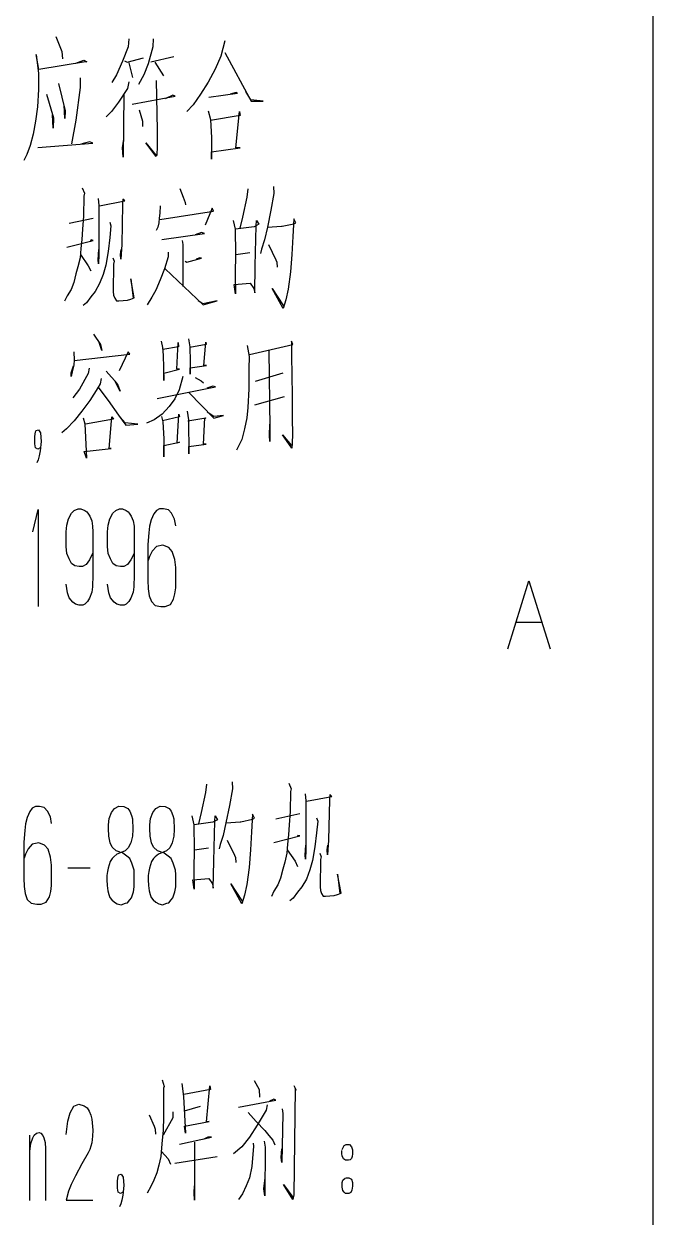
# Model space of a CAD drawing. Extents: x 0 to 8410, y 0 to 11890.
# Drawn here: x 8156.4 to 8410, y 10900.7 to 11381.7 of the extents above; entities that cross this region are included whole.
import ezdxf

# ---------------------------------------------------------------- set-up
doc = ezdxf.new("R2010")
doc.units = 0
doc.header["$MEASUREMENT"] = 0
doc.layers.add('6', color=7, linetype='Continuous')
doc.layers.add('8', color=7, linetype='Continuous')

# ---------------------------------------------------------------- blocks, each defined once
blk = doc.blocks.new('BLKENT714')
at = {"layer": '8', "color": 15, "linetype": 'Continuous'}
blk.add_line((8410, 0), (8410, 11890), dxfattribs=at)
at = {"layer": '8', "color": 2, "linetype": 'Continuous'}
for p, q in [((8351.44, 11129.8), (8359.95, 11157.2)), ((8359.95, 11157.2), (8368.56, 11129.8)), ((8364.99, 11140.4), (8354.65, 11140.4))]:
    blk.add_line(p, q, dxfattribs=at)
at = {"layer": '8', "color": 7, "linetype": 'Continuous', "const_width": 0.03}
blk.add_lwpolyline([(8310, 100), (8310, 11790)], dxfattribs=at)
blk = doc.blocks.new('BLKENT759')
at = {"layer": '8', "color": 2, "linetype": 'Continuous'}
for p, q in [((8169.37, 11376.6), (8171.72, 11370.5)), ((8198.52, 11372.5), (8196.17, 11366.6)), ((8198.78, 11375.6), (8198.52, 11372.5)), ((8208.46, 11372.5), (8206.5, 11365.6)), ((8208.59, 11375.6), (8208.46, 11372.5)), ((8237.35, 11374.8), (8235.78, 11368.7)), ((8162.44, 11363.3), (8161.4, 11369.3)), ((8161.4, 11369.3), (8162.31, 11361.7)), ((8181.27, 11366.4), (8162.44, 11363.3)), ((8171.72, 11370.5), (8171.99, 11367.6)), ((8177.35, 11365.8), (8180.61, 11367)), ((8180.61, 11367), (8181.79, 11366.4)), ((8181.79, 11366.4), (8181.27, 11366.4)), ((8196.17, 11366.6), (8193.82, 11361.1)), ((8196.95, 11366.8), (8198, 11366.2)), ((8198, 11366.2), (8204.67, 11368)), ((8207.54, 11366.4), (8216.82, 11368.5)), ((8209.24, 11366.2), (8212.64, 11360.7)), ((8235.78, 11368.7), (8233.55, 11363.4)), ((8237.35, 11370.1), (8248.06, 11350.5)), ((8162.31, 11361.7), (8162.31, 11355.2)), ((8198.78, 11366), (8200.22, 11360.1)), ((8206.5, 11365.6), (8204.8, 11361.1)), ((8233.55, 11363.4), (8230.68, 11358.2)), ((8170.42, 11357.6), (8173.03, 11346.6)), ((8179.05, 11359.9), (8179.18, 11356)), ((8193.82, 11361.1), (8191.86, 11358)), ((8198.78, 11358.4), (8198.13, 11355.6)), ((8204.8, 11361.1), (8202.57, 11357.2)), ((8209.76, 11358.9), (8210.16, 11338.9)), ((8230.68, 11358.2), (8227.67, 11353.4)), ((8162.31, 11355.2), (8161.92, 11348.2)), ((8165.58, 11353.3), (8168.33, 11343.8)), ((8179.18, 11356), (8177.35, 11342.9)), ((8198.13, 11355.6), (8194.6, 11350.1)), ((8196.69, 11353.1), (8196.43, 11328)), ((8200.09, 11349.3), (8217.35, 11352.5)), ((8216.43, 11352.9), (8213.42, 11351.5)), ((8217.35, 11352.5), (8216.43, 11352.9)), ((8227.67, 11353.4), (8224.67, 11349.1)), ((8230.94, 11352.1), (8242.57, 11353.8)), ((8241.92, 11354), (8239.57, 11353.4)), ((8242.57, 11353.8), (8241.92, 11354)), ((8247.93, 11351.1), (8245.84, 11354.4)), ((8161.92, 11348.2), (8161.14, 11342.5)), ((8172.9, 11343.6), (8172.64, 11349.1)), ((8194.6, 11350.1), (8191.72, 11346.4)), ((8202.84, 11347), (8204.27, 11342.5)), ((8224.67, 11349.1), (8222.05, 11346.4)), ((8252.9, 11350.5), (8247.93, 11351.1)), ((8248.06, 11350.5), (8252.9, 11350.5)), ((8161.14, 11342.5), (8160.22, 11337.2)), ((8168.2, 11339.7), (8167.93, 11345)), ((8168.33, 11343.8), (8168.2, 11339.7)), ((8173.03, 11346.6), (8172.9, 11343.6)), ((8177.35, 11342.9), (8175.65, 11333.3)), ((8191.72, 11346.4), (8189.63, 11344.2)), ((8204.27, 11342.5), (8204.27, 11340.3)), ((8230.68, 11346.6), (8231.59, 11343.1)), ((8243.62, 11344.8), (8231.59, 11342.7)), ((8231.59, 11343.1), (8231.99, 11335.8)), ((8241.79, 11331.7), (8243.36, 11346.4)), ((8243.36, 11346.4), (8243.62, 11344.8)), ((8160.22, 11337.2), (8158.91, 11332.7)), ((8210.16, 11338.9), (8210.16, 11332.1)), ((8158.91, 11332.7), (8157.61, 11329.1)), ((8162.05, 11331.9), (8184.27, 11333.6)), ((8182.97, 11334.2), (8179.83, 11333.3)), ((8184.27, 11333.6), (8182.97, 11334.2)), ((8196.17, 11331.7), (8196.69, 11335.2)), ((8209.76, 11328.2), (8205.58, 11333.8)), ((8205.58, 11333.8), (8209.76, 11328.7)), ((8231.99, 11335.8), (8231.99, 11327.2)), ((8157.61, 11329.1), (8156.43, 11326.6)), ((8196.43, 11328), (8196.17, 11331.7)), ((8210.03, 11328.9), (8209.76, 11328.2)), ((8210.16, 11332.1), (8210.03, 11328.9)), ((8231.99, 11330.1), (8243.62, 11331.7)), ((8231.99, 11327.2), (8231.99, 11330.1)), ((8243.62, 11331.7), (8241.79, 11331.7)), ((8179.9, 11315.6), (8180.81, 11313.4)), ((8180.81, 11313.4), (8180.55, 11312.3)), ((8219.24, 11315.4), (8220.68, 11311.9)), ((8246.69, 11315.2), (8246.3, 11311.9)), ((8257.15, 11313.3), (8255.98, 11306.6)), ((8257.02, 11316.2), (8257.15, 11313.3)), ((8180.55, 11312.3), (8180.42, 11304.2)), ((8186.43, 11311.3), (8186.69, 11308.5)), ((8186.69, 11308.5), (8186.69, 11288.9)), ((8186.96, 11308.4), (8197.15, 11310.3)), ((8196.24, 11308.9), (8195.85, 11292.7)), ((8196.37, 11311.1), (8196.24, 11308.9)), ((8197.15, 11310.3), (8196.37, 11311.1)), ((8211.4, 11308.4), (8211.27, 11305.4)), ((8220.68, 11311.9), (8221.47, 11309.7)), ((8221.47, 11309.7), (8221.6, 11308.7)), ((8246.3, 11311.9), (8244.47, 11303.8)), ((8180.42, 11304.2), (8180.03, 11298.9)), ((8211.27, 11305.4), (8211.01, 11303.4)), ((8211.27, 11302.9), (8232.84, 11306.2)), ((8232.32, 11307.4), (8229.44, 11300.5)), ((8232.84, 11306.2), (8232.32, 11307.4)), ((8244.47, 11303.8), (8243.43, 11299.3)), ((8255.98, 11306.6), (8254.54, 11299.7)), ((8174.67, 11301.3), (8184.34, 11303.4)), ((8180.03, 11298.9), (8179.77, 11294.8)), ((8191.01, 11301.7), (8191.53, 11300.3)), ((8191.53, 11300.3), (8191.01, 11295.6)), ((8210.36, 11299.7), (8209.7, 11298.4)), ((8210.75, 11301.5), (8210.36, 11299.7)), ((8211.01, 11303.4), (8210.75, 11301.5)), ((8240.81, 11302.5), (8241.6, 11298.9)), ((8241.6, 11298.9), (8241.73, 11288.9)), ((8249.18, 11299.9), (8241.73, 11298.9)), ((8251.14, 11300.9), (8249.18, 11299.9)), ((8249.7, 11284.2), (8250.09, 11300.3)), ((8250.09, 11300.3), (8250.22, 11302.5)), ((8250.22, 11302.5), (8251.14, 11300.9)), ((8254.54, 11299.7), (8253.36, 11294.6)), ((8254.67, 11299.7), (8260.29, 11300.1)), ((8260.29, 11300.1), (8260.55, 11300.1)), ((8260.55, 11300.1), (8265.26, 11301.1)), ((8265.26, 11303.1), (8264.86, 11296)), ((8266.04, 11301.5), (8265.26, 11303.1)), ((8265.26, 11301.1), (8266.04, 11301.5)), ((8173.75, 11291.7), (8184.34, 11294.4)), ((8179.77, 11294.8), (8179.38, 11291.1)), ((8183.56, 11294.6), (8183.17, 11294)), ((8184.34, 11294.4), (8183.56, 11294.6)), ((8191.01, 11295.6), (8190.36, 11289.9)), ((8212.05, 11294.8), (8229.18, 11297.2)), ((8220.16, 11294.4), (8220.55, 11292.7)), ((8228, 11297.6), (8225.39, 11296.6)), ((8229.18, 11297.2), (8228, 11297.6)), ((8253.36, 11294.6), (8252.19, 11290.9)), ((8264.86, 11296), (8264.47, 11288.7)), ((8179.38, 11291.1), (8179.11, 11287.4)), ((8186.43, 11286.6), (8186.69, 11290.7)), ((8190.36, 11289.9), (8189.44, 11284.4)), ((8195.32, 11288.7), (8195.58, 11290.7)), ((8195.85, 11292.7), (8195.45, 11286.8)), ((8214.54, 11289.7), (8214.54, 11287.8)), ((8220.55, 11292.7), (8220.55, 11275.8)), ((8241.86, 11288.7), (8247.48, 11289.5)), ((8252.19, 11290.9), (8251.79, 11289.1)), ((8255.06, 11292.7), (8257.94, 11286.6)), ((8179.11, 11287.4), (8178.2, 11283.8)), ((8179.24, 11288.7), (8182.38, 11284.2)), ((8186.56, 11285), (8186.43, 11286.6)), ((8186.69, 11288.9), (8186.56, 11285)), ((8189.44, 11284.4), (8188.39, 11280.7)), ((8192.32, 11287.4), (8192.84, 11286)), ((8192.58, 11284.8), (8192.45, 11273.8)), ((8192.84, 11286), (8192.58, 11284.8)), ((8195.45, 11286.8), (8195.32, 11288.7)), ((8214.54, 11287.8), (8213.1, 11282.9)), ((8221.47, 11286), (8222.12, 11285.6)), ((8222.12, 11285.6), (8228, 11287.2)), ((8227.35, 11287.4), (8225.91, 11286.8)), ((8228, 11287.2), (8227.35, 11287.4)), ((8241.73, 11288.9), (8241.6, 11280.9)), ((8257.94, 11286.6), (8258.33, 11285.6)), ((8258.33, 11285.6), (8258.46, 11283.6)), ((8264.47, 11288.7), (8263.82, 11281.7)), ((8177.41, 11280.9), (8176.5, 11277.4)), ((8178.2, 11283.8), (8177.41, 11280.9)), ((8182.38, 11284.2), (8183.43, 11282.1)), ((8188.39, 11280.7), (8186.96, 11277)), ((8213.1, 11282.9), (8211.4, 11278.5)), ((8213.36, 11282.9), (8228.66, 11268.4)), ((8241.6, 11280.9), (8241.73, 11272.9)), ((8249.44, 11273.3), (8249.7, 11284.2)), ((8263.82, 11281.7), (8262.9, 11274.8)), ((8176.5, 11277.4), (8175.45, 11274.6)), ((8186.96, 11277), (8185.13, 11273.8)), ((8200.94, 11271.3), (8199.51, 11278.9)), ((8199.51, 11278.9), (8200.42, 11271.1)), ((8211.4, 11278.5), (8209.57, 11274.4)), ((8241.2, 11276.6), (8247.61, 11277.2)), ((8241.73, 11272.9), (8241.2, 11276.6)), ((8247.61, 11277.2), (8249.05, 11275)), ((8249.05, 11275), (8249.44, 11273.3)), ((8260.94, 11267), (8256.5, 11275)), ((8256.5, 11275), (8261.07, 11268)), ((8262.9, 11274.8), (8261.99, 11270.5)), ((8173.88, 11272.1), (8172.84, 11269.9)), ((8175.45, 11274.6), (8173.88, 11272.1)), ((8183.43, 11271.7), (8181.6, 11269.3)), ((8185.13, 11273.8), (8183.43, 11271.7)), ((8192.45, 11273.8), (8192.58, 11272.3)), ((8192.58, 11272.3), (8193.1, 11271.1)), ((8193.1, 11271.1), (8193.75, 11270.1)), ((8193.75, 11270.1), (8194.67, 11270.1)), ((8194.67, 11270.1), (8198.2, 11270.3)), ((8198.2, 11270.3), (8199.51, 11270.7)), ((8199.51, 11270.7), (8200.94, 11271.3)), ((8208, 11271.5), (8206.17, 11268.4)), ((8209.57, 11274.4), (8208, 11271.5)), ((8228.52, 11268.9), (8226.69, 11270.1)), ((8234.28, 11270.1), (8228.52, 11268.9)), ((8228.66, 11268.4), (8234.28, 11270.1)), ((8261.99, 11270.5), (8260.94, 11267)), ((8181.6, 11269.3), (8180.29, 11268.2)), ((8184.47, 11256.6), (8187.35, 11252.5)), ((8187.87, 11250.1), (8186.69, 11253.6)), ((8187.35, 11252.5), (8187.87, 11250.1)), ((8211.79, 11253.8), (8212.32, 11251.3)), ((8212.32, 11251.3), (8212.58, 11248.2)), ((8218.72, 11251.5), (8212.45, 11250.5)), ((8218.07, 11242.5), (8218.59, 11253.3)), ((8218.59, 11253.3), (8218.72, 11251.5)), ((8222.77, 11254.8), (8223.3, 11251.5)), ((8229.83, 11252.5), (8223.3, 11251.3)), ((8223.3, 11251.5), (8223.43, 11245.6)), ((8228.92, 11244), (8229.7, 11253.4)), ((8229.7, 11253.4), (8229.83, 11252.5)), ((8246.43, 11252.1), (8247.22, 11247.6)), ((8247.35, 11248.4), (8264.86, 11252.5)), ((8264.86, 11252.5), (8264.21, 11253.8)), ((8264.21, 11253.8), (8264.34, 11248)), ((8176.5, 11249.5), (8176.63, 11246.2)), ((8176.63, 11246.2), (8176.5, 11244.2)), ((8176.63, 11246), (8199.11, 11248.5)), ((8198.46, 11249.5), (8194.8, 11241.9)), ((8199.11, 11248.5), (8198.46, 11249.5)), ((8212.58, 11248.2), (8212.84, 11238)), ((8247.22, 11247.6), (8247.09, 11242.7)), ((8255.19, 11249.9), (8255.58, 11218.7)), ((8264.34, 11248), (8264.6, 11231.9)), ((8175.45, 11241.1), (8176.37, 11243.8)), ((8175.84, 11241.5), (8175.45, 11239.5)), ((8175.45, 11239.5), (8175.45, 11241.1)), ((8176.5, 11244.2), (8175.84, 11241.5)), ((8182.77, 11242.9), (8182.38, 11240.7)), ((8189.57, 11241.7), (8194.01, 11236.8)), ((8212.84, 11240.9), (8219.11, 11242.5)), ((8219.11, 11242.5), (8218.07, 11242.5)), ((8223.43, 11245.6), (8223.43, 11240.5)), ((8223.43, 11243.1), (8230.09, 11244)), ((8223.43, 11240.5), (8223.43, 11243.1)), ((8230.09, 11244), (8228.92, 11244)), ((8247.09, 11242.7), (8247.09, 11234.6)), ((8182.38, 11240.7), (8178.85, 11234.4)), ((8187.22, 11236.6), (8186.17, 11235)), ((8187.61, 11238.7), (8187.22, 11236.6)), ((8195.19, 11233.6), (8193.1, 11237.8)), ((8194.01, 11236.8), (8195.19, 11233.6)), ((8212.84, 11238), (8212.84, 11240.9)), ((8220.42, 11239.5), (8218.98, 11234.2)), ((8225.52, 11239.1), (8227.87, 11237.8)), ((8227.87, 11237.8), (8228.79, 11237)), ((8260.81, 11240.9), (8249.7, 11237.6)), ((8178.85, 11234.4), (8176.11, 11230.9)), ((8186.17, 11235), (8183.03, 11229.9)), ((8186.3, 11235.4), (8190.35, 11229.9)), ((8210.09, 11230.7), (8233.62, 11235.4)), ((8218.98, 11234.2), (8217.28, 11230.5)), ((8222.9, 11233.1), (8232.97, 11222.7)), ((8232.58, 11235.6), (8230.22, 11234.8)), ((8233.62, 11235.4), (8232.58, 11235.6)), ((8247.09, 11234.6), (8246.69, 11227)), ((8249.44, 11228.2), (8261.47, 11231.5)), ((8264.6, 11231.9), (8264.6, 11223.4)), ((8183.03, 11229.9), (8179.77, 11225.6)), ((8190.35, 11229.9), (8194.54, 11224)), ((8214.93, 11227.4), (8212.18, 11224.4)), ((8217.28, 11230.5), (8214.93, 11227.4)), ((8246.69, 11227), (8246.3, 11222.9)), ((8179.77, 11225.6), (8176.76, 11221.7)), ((8180.29, 11222.9), (8180.94, 11220.5)), ((8192.58, 11222.3), (8181.2, 11220.3)), ((8190.75, 11210.5), (8191.92, 11223.3)), ((8191.92, 11223.3), (8192.58, 11222.3)), ((8194.54, 11224), (8197.54, 11219.9)), ((8197.28, 11220.9), (8195.19, 11223.1)), ((8208.92, 11222.1), (8205.91, 11220.7)), ((8212.18, 11224.4), (8208.92, 11222.1)), ((8211.92, 11223.4), (8212.45, 11221.3)), ((8219.11, 11223.3), (8212.32, 11221.7)), ((8218.2, 11212.7), (8218.85, 11224.4)), ((8218.85, 11224.4), (8219.11, 11223.3)), ((8222.25, 11225.6), (8222.77, 11222.1)), ((8229.7, 11222.7), (8222.51, 11221.5)), ((8222.77, 11222.1), (8222.9, 11208.4)), ((8228.79, 11212.3), (8229.31, 11222.9)), ((8229.31, 11222.9), (8229.7, 11222.7)), ((8232.97, 11223.4), (8230.35, 11225.2)), ((8232.97, 11222.7), (8236.89, 11223.8)), ((8236.89, 11223.8), (8232.97, 11223.4)), ((8246.3, 11222.9), (8245.39, 11218.4)), ((8264.6, 11223.4), (8264.6, 11222.5)), ((8264.6, 11222.5), (8264.73, 11216.4)), ((8160.81, 11215.4), (8161.14, 11217.2)), ((8161.14, 11217.2), (8161.4, 11217.8)), ((8161.4, 11217.8), (8162.32, 11218)), ((8162.32, 11218), (8163.1, 11216.8)), ((8173.62, 11218.5), (8171.66, 11216.8)), ((8176.76, 11221.7), (8173.62, 11218.5)), ((8180.94, 11220.5), (8181.47, 11209.5)), ((8202.38, 11220.3), (8197.28, 11220.9)), ((8197.54, 11219.9), (8202.38, 11220.3)), ((8212.45, 11221.3), (8212.84, 11214.4)), ((8245.39, 11218.4), (8244.21, 11214.2)), ((8255.45, 11215.8), (8255.58, 11220.3)), ((8255.58, 11218.7), (8255.58, 11213.3)), ((8160.81, 11212.4), (8160.81, 11215.4)), ((8161.14, 11210.8), (8160.81, 11212.4)), ((8163.36, 11213.4), (8163.03, 11209.6)), ((8163.1, 11216.8), (8163.36, 11213.4)), ((8212.84, 11214.4), (8212.84, 11213.4)), ((8212.84, 11213.4), (8212.84, 11207.2)), ((8212.84, 11211.7), (8219.11, 11213.1)), ((8219.11, 11213.1), (8218.2, 11212.7)), ((8222.9, 11211.3), (8229.83, 11212.3)), ((8229.83, 11212.3), (8228.79, 11212.3)), ((8244.21, 11214.2), (8243.03, 11211.7)), ((8255.58, 11213.3), (8255.45, 11215.8)), ((8264.47, 11210.7), (8260.68, 11216)), ((8260.68, 11216), (8264.34, 11211.7)), ((8264.6, 11212.5), (8264.47, 11210.7)), ((8264.73, 11216.4), (8264.6, 11212.5)), ((8162.05, 11210.2), (8161.14, 11210.8)), ((8163.03, 11210.8), (8162.05, 11210.2)), ((8162.64, 11207.6), (8162.18, 11206)), ((8163.03, 11209.6), (8162.64, 11207.6)), ((8180.68, 11209.3), (8191.66, 11210.5)), ((8181.6, 11206.6), (8180.68, 11209.3)), ((8181.47, 11209.5), (8181.6, 11206.6)), ((8191.66, 11210.5), (8190.75, 11210.5)), ((8212.84, 11207.2), (8212.84, 11211.7)), ((8222.9, 11208.4), (8222.9, 11211.3)), ((8243.03, 11211.7), (8242.12, 11209.9)), ((8162.18, 11206), (8161.6, 11204.8)), ((8160.03, 11177), (8162.25, 11186)), ((8162.25, 11186), (8162.25, 11146.8)), ((8174.41, 11182.2), (8175.65, 11184.4)), ((8175.65, 11184.4), (8176.76, 11185.6)), ((8176.76, 11185.6), (8178.27, 11186.2)), ((8178.27, 11186.2), (8179.44, 11186.2)), ((8179.44, 11186.2), (8180.95, 11185.6)), ((8180.95, 11185.6), (8181.8, 11185)), ((8181.8, 11185), (8182.25, 11184.4)), ((8182.25, 11184.4), (8183.04, 11183.2)), ((8191.08, 11182.2), (8192.32, 11184.4)), ((8192.32, 11184.4), (8193.43, 11185.6)), ((8193.43, 11185.6), (8194.93, 11186.2)), ((8194.93, 11186.2), (8196.11, 11186.2)), ((8196.11, 11186.2), (8197.61, 11185.6)), ((8197.61, 11185.6), (8198.46, 11185)), ((8198.46, 11185), (8198.92, 11184.4)), ((8198.92, 11184.4), (8199.7, 11183.2)), ((8208.79, 11184.2), (8207.74, 11181.8)), ((8209.84, 11185.6), (8208.79, 11184.2)), ((8211.08, 11186.2), (8209.84, 11185.6)), ((8212.71, 11186.2), (8211.08, 11186.2)), ((8214.67, 11185.8), (8212.71, 11186.2)), ((8215.98, 11184.4), (8214.67, 11185.8)), ((8217.16, 11182), (8215.98, 11184.4)), ((8173.5, 11177), (8173.69, 11179.6)), ((8173.69, 11179.6), (8174.41, 11182.2)), ((8183.04, 11183.2), (8183.76, 11181.4)), ((8183.76, 11181.4), (8184.15, 11179.2)), ((8184.15, 11179.2), (8184.21, 11177)), ((8190.16, 11177), (8190.36, 11179.6)), ((8190.36, 11179.6), (8191.08, 11182.2)), ((8199.7, 11183.2), (8200.42, 11181.4)), ((8200.42, 11181.4), (8200.82, 11179.2)), ((8200.82, 11179.2), (8200.88, 11177)), ((8207.03, 11179.2), (8206.83, 11176.6)), ((8207.74, 11181.8), (8207.03, 11179.2)), ((8217.61, 11179.4), (8217.16, 11182)), ((8173.5, 11174.2), (8173.5, 11177)), ((8173.5, 11171), (8173.5, 11174.2)), ((8184.21, 11177), (8184.21, 11167.8)), ((8190.16, 11174.2), (8190.16, 11177)), ((8190.16, 11171), (8190.16, 11174.2)), ((8200.88, 11177), (8200.88, 11167.8)), ((8206.83, 11176.6), (8206.44, 11171.8)), ((8173.76, 11168.2), (8173.5, 11171)), ((8190.42, 11168.2), (8190.16, 11171)), ((8206.44, 11171.8), (8206.44, 11157.4)), ((8208.14, 11169.2), (8207.03, 11167)), ((8209.84, 11171), (8208.14, 11169.2)), ((8212.45, 11171.6), (8209.84, 11171)), ((8214.8, 11170.6), (8212.45, 11171.6)), ((8216.24, 11169), (8214.8, 11170.6)), ((8217.22, 11165.8), (8216.24, 11169)), ((8174.67, 11166), (8173.76, 11168.2)), ((8175.65, 11164.2), (8174.67, 11166)), ((8176.96, 11163.2), (8175.65, 11164.2)), ((8182.91, 11165.6), (8181.54, 11163.8)), ((8184.15, 11168.2), (8182.91, 11165.6)), ((8184.21, 11167.8), (8184.21, 11159.6)), ((8191.34, 11166), (8190.42, 11168.2)), ((8192.32, 11164.2), (8191.34, 11166)), ((8193.63, 11163.2), (8192.32, 11164.2)), ((8199.57, 11165.6), (8198.2, 11163.8)), ((8200.82, 11168.2), (8199.57, 11165.6)), ((8200.88, 11167.8), (8200.88, 11159.6)), ((8207.03, 11167), (8206.57, 11165.4)), ((8217.61, 11162.6), (8217.22, 11165.8)), ((8178.66, 11163), (8176.96, 11163.2)), ((8180.1, 11163), (8178.66, 11163)), ((8181.54, 11163.8), (8180.1, 11163)), ((8184.21, 11159.6), (8184.02, 11154.8)), ((8195.33, 11163), (8193.63, 11163.2)), ((8196.76, 11163), (8195.33, 11163)), ((8198.2, 11163.8), (8196.76, 11163)), ((8200.88, 11159.6), (8200.69, 11154.8)), ((8217.61, 11157.2), (8217.61, 11162.6)), ((8174.02, 11152.4), (8173.5, 11155.8)), ((8184.02, 11154.8), (8183.76, 11152.6)), ((8190.69, 11152.4), (8190.16, 11155.8)), ((8200.69, 11154.8), (8200.42, 11152.6)), ((8206.44, 11157.4), (8206.57, 11154)), ((8217.29, 11152), (8217.61, 11154.4)), ((8217.61, 11154.4), (8217.61, 11157.2)), ((8174.74, 11150.4), (8174.02, 11152.4)), ((8176.11, 11148.6), (8174.74, 11150.4)), ((8182.91, 11150.2), (8182.12, 11148.8)), ((8183.76, 11152.6), (8182.91, 11150.2)), ((8191.4, 11150.4), (8190.69, 11152.4)), ((8192.78, 11148.6), (8191.4, 11150.4)), ((8199.57, 11150.2), (8198.79, 11148.8)), ((8200.42, 11152.6), (8199.57, 11150.2)), ((8206.57, 11154), (8206.96, 11151.2)), ((8206.96, 11151.2), (8207.81, 11148.8)), ((8215.46, 11147.6), (8216.7, 11149.8)), ((8216.7, 11149.8), (8217.29, 11152)), ((8177.22, 11147.8), (8176.11, 11148.6)), ((8178.66, 11147.4), (8177.22, 11147.8)), ((8180.23, 11147.4), (8178.66, 11147.4)), ((8181.01, 11147.8), (8180.23, 11147.4)), ((8182.12, 11148.8), (8181.01, 11147.8)), ((8193.89, 11147.8), (8192.78, 11148.6)), ((8195.33, 11147.4), (8193.89, 11147.8)), ((8196.89, 11147.4), (8195.33, 11147.4)), ((8197.68, 11147.8), (8196.89, 11147.4)), ((8198.79, 11148.8), (8197.68, 11147.8)), ((8207.81, 11148.8), (8209.38, 11147.2)), ((8209.38, 11147.2), (8211.6, 11146.8)), ((8211.6, 11146.8), (8213.37, 11146.8)), ((8213.37, 11146.8), (8215.46, 11147.6)), ((8230.03, 11075.2), (8229.64, 11071.9)), ((8240.48, 11073.3), (8239.31, 11066.6)), ((8240.35, 11076.2), (8240.48, 11073.3)), ((8263.23, 11075.6), (8264.14, 11073.4)), ((8264.14, 11073.4), (8263.88, 11072.3)), ((8229.64, 11071.9), (8227.81, 11063.8)), ((8263.88, 11072.3), (8263.75, 11064.2)), ((8269.77, 11071.3), (8270.03, 11068.5)), ((8270.03, 11068.5), (8270.03, 11048.9)), ((8270.29, 11068.4), (8280.48, 11070.3)), ((8279.57, 11068.9), (8279.18, 11052.7)), ((8279.7, 11071.1), (8279.57, 11068.9)), ((8280.48, 11070.3), (8279.7, 11071.1)), ((8158.78, 11064.2), (8157.74, 11061.8)), ((8159.83, 11065.6), (8158.78, 11064.2)), ((8161.07, 11066.2), (8159.83, 11065.6)), ((8162.71, 11066.2), (8161.07, 11066.2)), ((8164.67, 11065.8), (8162.71, 11066.2)), ((8165.97, 11064.4), (8164.67, 11065.8)), ((8167.15, 11062), (8165.97, 11064.4)), ((8190.81, 11061.4), (8191.73, 11063.8)), ((8191.73, 11063.8), (8192.9, 11065.4)), ((8192.9, 11065.4), (8194.73, 11066.4)), ((8194.73, 11066.4), (8196.69, 11066.2)), ((8196.69, 11066.2), (8198.33, 11065.4)), ((8198.33, 11065.4), (8199.11, 11064.4)), ((8199.11, 11064.4), (8199.83, 11062.6)), ((8207.48, 11061.4), (8208.39, 11063.8)), ((8208.39, 11063.8), (8209.57, 11065.4)), ((8209.57, 11065.4), (8211.4, 11066.4)), ((8211.4, 11066.4), (8213.36, 11066.2)), ((8213.36, 11066.2), (8214.99, 11065.4)), ((8214.99, 11065.4), (8215.78, 11064.4)), ((8215.78, 11064.4), (8216.5, 11062.6)), ((8227.81, 11063.8), (8226.76, 11059.3)), ((8239.31, 11066.6), (8237.87, 11059.7)), ((8248.59, 11063.1), (8248.2, 11056)), ((8249.37, 11061.5), (8248.59, 11063.1)), ((8258, 11061.3), (8267.67, 11063.4)), ((8263.75, 11064.2), (8263.36, 11058.9)), ((8157.02, 11059.2), (8156.82, 11056.6)), ((8157.74, 11061.8), (8157.02, 11059.2)), ((8167.61, 11059.4), (8167.15, 11062)), ((8190.48, 11058.8), (8190.81, 11061.4)), ((8190.48, 11057.4), (8190.48, 11058.8)), ((8199.83, 11062.6), (8200.16, 11061.2)), ((8200.16, 11061.2), (8200.35, 11057)), ((8207.15, 11058.8), (8207.48, 11061.4)), ((8207.15, 11057.4), (8207.15, 11058.8)), ((8216.5, 11062.6), (8216.82, 11061.2)), ((8216.82, 11061.2), (8217.02, 11057)), ((8224.14, 11062.5), (8224.93, 11058.9)), ((8224.93, 11058.9), (8225.06, 11048.9)), ((8232.51, 11059.9), (8225.06, 11058.9)), ((8234.47, 11060.9), (8232.51, 11059.9)), ((8233.03, 11044.2), (8233.43, 11060.3)), ((8233.43, 11060.3), (8233.56, 11062.5)), ((8233.56, 11062.5), (8234.47, 11060.9)), ((8237.87, 11059.7), (8236.69, 11054.6)), ((8238, 11059.7), (8243.62, 11060.1)), ((8243.62, 11060.1), (8243.88, 11060.1)), ((8243.88, 11060.1), (8248.59, 11061.1)), ((8248.59, 11061.1), (8249.37, 11061.5)), ((8263.36, 11058.9), (8263.1, 11054.8)), ((8274.34, 11061.7), (8274.86, 11060.3)), ((8274.86, 11060.3), (8274.34, 11055.6)), ((8156.82, 11056.6), (8156.43, 11051.8)), ((8190.62, 11054.2), (8190.48, 11057.4)), ((8191.14, 11051.6), (8190.62, 11054.2)), ((8200.16, 11054.2), (8199.57, 11051.6)), ((8200.35, 11057), (8200.16, 11054.2)), ((8207.28, 11054.2), (8207.15, 11057.4)), ((8207.8, 11051.6), (8207.28, 11054.2)), ((8216.82, 11054.2), (8216.24, 11051.6)), ((8217.02, 11057), (8216.82, 11054.2)), ((8236.69, 11054.6), (8235.52, 11050.9)), ((8248.2, 11056), (8247.81, 11048.7)), ((8257.09, 11051.7), (8267.67, 11054.4)), ((8263.1, 11054.8), (8262.71, 11051.1)), ((8266.89, 11054.6), (8266.5, 11054)), ((8267.67, 11054.4), (8266.89, 11054.6)), ((8274.34, 11055.6), (8273.69, 11049.9)), ((8156.43, 11051.8), (8156.43, 11037.4)), ((8158.13, 11049.2), (8157.02, 11047)), ((8159.83, 11051), (8158.13, 11049.2)), ((8162.44, 11051.6), (8159.83, 11051)), ((8164.8, 11050.6), (8162.44, 11051.6)), ((8166.24, 11049), (8164.8, 11050.6)), ((8167.22, 11045.8), (8166.24, 11049)), ((8192.05, 11049.8), (8191.14, 11051.6)), ((8193.56, 11048.4), (8192.05, 11049.8)), ((8198.52, 11049.6), (8197.28, 11048.4)), ((8199.57, 11051.6), (8198.52, 11049.6)), ((8208.72, 11049.8), (8207.8, 11051.6)), ((8210.22, 11048.4), (8208.72, 11049.8)), ((8215.19, 11049.6), (8213.95, 11048.4)), ((8216.24, 11051.6), (8215.19, 11049.6)), ((8225.06, 11048.9), (8224.93, 11040.9)), ((8225.19, 11048.7), (8230.81, 11049.5)), ((8235.52, 11050.9), (8235.13, 11049.1)), ((8238.39, 11052.7), (8241.27, 11046.6)), ((8247.81, 11048.7), (8247.15, 11041.7)), ((8262.71, 11051.1), (8262.45, 11047.4)), ((8262.58, 11048.7), (8265.71, 11044.2)), ((8269.77, 11046.6), (8270.03, 11050.7)), ((8270.03, 11048.9), (8269.9, 11045)), ((8273.69, 11049.9), (8272.77, 11044.4)), ((8278.65, 11048.7), (8278.92, 11050.7)), ((8278.79, 11046.8), (8278.65, 11048.7)), ((8279.18, 11052.7), (8278.79, 11046.8)), ((8157.02, 11047), (8156.56, 11045.4)), ((8167.61, 11042.6), (8167.22, 11045.8)), ((8191.14, 11044), (8190.42, 11041.4)), ((8192.05, 11045.2), (8191.14, 11044)), ((8192.71, 11046), (8192.05, 11045.2)), ((8193.95, 11047), (8192.71, 11046)), ((8195.26, 11047.8), (8193.56, 11048.4)), ((8196.37, 11048), (8193.95, 11047)), ((8197.94, 11046.2), (8195.71, 11047.8)), ((8197.28, 11048.4), (8196.37, 11048)), ((8199.11, 11045.2), (8197.94, 11046.2)), ((8199.9, 11043.4), (8199.11, 11045.2)), ((8207.8, 11044), (8207.09, 11041.4)), ((8208.72, 11045.2), (8207.8, 11044)), ((8209.37, 11046), (8208.72, 11045.2)), ((8210.62, 11047), (8209.37, 11046)), ((8211.92, 11047.8), (8210.22, 11048.4)), ((8213.03, 11048), (8210.62, 11047)), ((8214.6, 11046.2), (8212.38, 11047.8)), ((8213.95, 11048.4), (8213.03, 11048)), ((8215.78, 11045.2), (8214.6, 11046.2)), ((8216.56, 11043.4), (8215.78, 11045.2)), ((8232.77, 11033.3), (8233.03, 11044.2)), ((8241.27, 11046.6), (8241.66, 11045.6)), ((8241.66, 11045.6), (8241.79, 11043.6)), ((8261.53, 11043.8), (8260.75, 11040.9)), ((8262.45, 11047.4), (8261.53, 11043.8)), ((8265.71, 11044.2), (8266.76, 11042.1)), ((8269.9, 11045), (8269.77, 11046.6)), ((8272.77, 11044.4), (8271.73, 11040.7)), ((8275.65, 11047.4), (8276.17, 11046)), ((8275.91, 11044.8), (8275.78, 11033.8)), ((8276.17, 11046), (8275.91, 11044.8)), ((8167.61, 11037.2), (8167.61, 11042.6)), ((8183.16, 11041.4), (8174.08, 11041.4)), ((8190.09, 11040), (8189.9, 11038.4)), ((8190.42, 11041.4), (8190.09, 11040)), ((8200.81, 11040.6), (8199.9, 11043.4)), ((8200.94, 11038.8), (8200.81, 11040.6)), ((8206.76, 11040), (8206.56, 11038.4)), ((8207.09, 11041.4), (8206.76, 11040)), ((8217.48, 11040.6), (8216.56, 11043.4)), ((8217.61, 11038.8), (8217.48, 11040.6)), ((8224.93, 11040.9), (8225.06, 11032.9)), ((8247.15, 11041.7), (8246.24, 11034.8)), ((8260.75, 11040.9), (8259.83, 11037.4)), ((8271.73, 11040.7), (8270.29, 11037)), ((8156.43, 11037.4), (8156.56, 11034)), ((8167.28, 11032), (8167.61, 11034.4)), ((8167.61, 11034.4), (8167.61, 11037.2)), ((8189.9, 11038.4), (8189.9, 11036.6)), ((8189.9, 11036.6), (8189.96, 11034.4)), ((8189.96, 11034.4), (8190.22, 11032.2)), ((8200.94, 11036.2), (8200.94, 11038.8)), ((8200.94, 11033.8), (8200.94, 11036.2)), ((8206.56, 11038.4), (8206.56, 11036.6)), ((8206.56, 11036.6), (8206.63, 11034.4)), ((8206.63, 11034.4), (8206.89, 11032.2)), ((8217.61, 11036.2), (8217.61, 11038.8)), ((8217.61, 11033.8), (8217.61, 11036.2)), ((8224.54, 11036.6), (8230.94, 11037.2)), ((8225.06, 11032.9), (8224.54, 11036.6)), ((8230.94, 11037.2), (8232.38, 11035)), ((8232.38, 11035), (8232.77, 11033.3)), ((8244.28, 11027), (8239.83, 11035)), ((8239.83, 11035), (8244.41, 11028)), ((8246.24, 11034.8), (8245.32, 11030.5)), ((8258.79, 11034.6), (8257.22, 11032.1)), ((8259.83, 11037.4), (8258.79, 11034.6)), ((8270.29, 11037), (8268.46, 11033.8)), ((8284.28, 11031.3), (8282.84, 11038.9)), ((8282.84, 11038.9), (8283.75, 11031.1)), ((8156.56, 11034), (8156.95, 11031.2)), ((8156.95, 11031.2), (8157.8, 11028.8)), ((8165.45, 11027.6), (8166.69, 11029.8)), ((8166.69, 11029.8), (8167.28, 11032)), ((8190.22, 11032.2), (8190.62, 11030.8)), ((8190.62, 11030.8), (8191.07, 11029.6)), ((8191.07, 11029.6), (8191.86, 11028.6)), ((8199.11, 11028.6), (8199.77, 11029.4)), ((8199.77, 11029.4), (8200.09, 11030.2)), ((8200.09, 11030.2), (8200.55, 11031.8)), ((8200.55, 11031.8), (8200.94, 11033.8)), ((8206.89, 11032.2), (8207.28, 11030.8)), ((8207.28, 11030.8), (8207.74, 11029.6)), ((8207.74, 11029.6), (8208.52, 11028.6)), ((8215.78, 11028.6), (8216.43, 11029.4)), ((8216.43, 11029.4), (8216.76, 11030.2)), ((8216.76, 11030.2), (8217.22, 11031.8)), ((8217.22, 11031.8), (8217.61, 11033.8)), ((8245.32, 11030.5), (8244.28, 11027)), ((8257.22, 11032.1), (8256.17, 11029.9)), ((8266.76, 11031.7), (8264.93, 11029.3)), ((8268.46, 11033.8), (8266.76, 11031.7)), ((8275.78, 11033.8), (8275.91, 11032.3)), ((8275.91, 11032.3), (8276.43, 11031.1)), ((8276.43, 11031.1), (8277.09, 11030.1)), ((8277.09, 11030.1), (8278, 11030.1)), ((8278, 11030.1), (8281.53, 11030.3)), ((8281.53, 11030.3), (8282.84, 11030.7)), ((8282.84, 11030.7), (8284.28, 11031.3)), ((8157.8, 11028.8), (8159.37, 11027.2)), ((8159.37, 11027.2), (8161.59, 11026.8)), ((8161.59, 11026.8), (8163.36, 11026.8)), ((8163.36, 11026.8), (8165.45, 11027.6)), ((8191.86, 11028.6), (8192.97, 11027.6)), ((8192.97, 11027.6), (8194.08, 11027)), ((8194.08, 11027), (8195.58, 11026.6)), ((8195.58, 11026.6), (8197.41, 11027.2)), ((8197.41, 11027.2), (8198.13, 11027.4)), ((8198.13, 11027.4), (8199.11, 11028.6)), ((8208.52, 11028.6), (8209.64, 11027.6)), ((8209.64, 11027.6), (8210.75, 11027)), ((8210.75, 11027), (8212.25, 11026.6)), ((8212.25, 11026.6), (8214.08, 11027.2)), ((8214.08, 11027.2), (8214.8, 11027.4)), ((8214.8, 11027.4), (8215.78, 11028.6)), ((8264.93, 11029.3), (8263.62, 11028.2)), ((8212.18, 10956), (8212.96, 10953.4)), ((8212.96, 10953.4), (8212.7, 10952.7)), ((8212.7, 10952.7), (8212.7, 10941.1)), ((8220.15, 10954.6), (8220.81, 10949.3)), ((8230.09, 10939.1), (8231.4, 10953.6)), ((8231.4, 10953.6), (8231.66, 10952.1)), ((8249.17, 10955.8), (8251.27, 10952.1)), ((8265.25, 10953.8), (8266.17, 10951.9)), ((8265.77, 10952.5), (8265.25, 10909.7)), ((8266.17, 10951.9), (8265.77, 10952.5)), ((8220.81, 10949.3), (8221.59, 10934.6)), ((8231.66, 10952.1), (8220.94, 10950.1)), ((8242.9, 10945), (8257.93, 10947.8)), ((8251.27, 10952.1), (8251.4, 10949.1)), ((8257.15, 10948.2), (8255.45, 10947.4)), ((8257.93, 10947.8), (8257.15, 10948.2)), ((8174.08, 10939.4), (8175.12, 10942.8)), ((8175.12, 10942.8), (8176.62, 10945.4)), ((8176.62, 10945.4), (8178.52, 10946.2)), ((8178.52, 10946.2), (8180.74, 10945.6)), ((8180.74, 10945.6), (8181.92, 10944.8)), ((8181.92, 10944.8), (8182.77, 10943.4)), ((8182.77, 10943.4), (8183.36, 10941.8)), ((8216.49, 10943.1), (8216.49, 10940.7)), ((8221.2, 10943.6), (8227.6, 10945.4)), ((8246.82, 10942.9), (8250.09, 10939.3)), ((8254.01, 10943.8), (8250.48, 10937.8)), ((8254.53, 10946), (8254.01, 10943.8)), ((8260.55, 10944.4), (8260.81, 10942.5)), ((8173.42, 10934), (8174.08, 10939.4)), ((8183.36, 10941.8), (8183.75, 10940.2)), ((8183.75, 10940.2), (8184.21, 10935.8)), ((8206.95, 10941.9), (8208.91, 10937.4)), ((8212.7, 10941.1), (8212.57, 10935.6)), ((8216.49, 10940.7), (8212.57, 10933.8)), ((8221.2, 10937.4), (8231.13, 10939.3)), ((8231.13, 10939.3), (8230.09, 10939.1)), ((8250.09, 10939.3), (8253.49, 10935.6)), ((8260.81, 10942.5), (8260.42, 10922.7)), ((8158.78, 10907.4), (8158.78, 10933.8)), ((8160.02, 10932.6), (8160.61, 10933.8)), ((8160.61, 10933.8), (8161.46, 10934.6)), ((8161.46, 10934.6), (8162.57, 10934.8)), ((8162.57, 10934.8), (8163.29, 10934.6)), ((8163.29, 10934.6), (8164.08, 10933.6)), ((8164.08, 10933.6), (8164.53, 10932.6)), ((8184.08, 10933.4), (8183.81, 10930.6)), ((8184.21, 10935.8), (8184.08, 10933.4)), ((8208.91, 10937.4), (8209.3, 10936.2)), ((8209.3, 10936.2), (8209.43, 10934.2)), ((8212.57, 10935.6), (8212.18, 10931.7)), ((8221.59, 10934.6), (8221.2, 10937.4)), ((8250.48, 10937.8), (8247.34, 10932.9)), ((8253.49, 10935.6), (8255.19, 10933.6)), ((8255.19, 10933.6), (8256.76, 10931.7)), ((8158.78, 10927.2), (8159.3, 10930.4)), ((8159.3, 10930.4), (8160.02, 10932.6)), ((8164.53, 10932.6), (8164.99, 10930.8)), ((8164.99, 10930.8), (8165.19, 10928.2)), ((8183.81, 10930.6), (8183.03, 10928)), ((8211.92, 10928.7), (8211.66, 10925.2)), ((8212.18, 10931.7), (8211.92, 10928.7)), ((8219.11, 10930.1), (8232.05, 10932.9)), ((8225.25, 10930.9), (8225.25, 10907.6)), ((8230.61, 10932.9), (8228.91, 10932.1)), ((8232.05, 10932.9), (8230.61, 10932.9)), ((8244.21, 10929.1), (8240.94, 10926.2)), ((8247.34, 10932.9), (8244.21, 10929.1)), ((8248.91, 10929.3), (8248.26, 10921.1)), ((8248.78, 10930.5), (8248.91, 10929.3)), ((8253.23, 10931.3), (8253.62, 10928.9)), ((8253.62, 10928.9), (8253.49, 10909.3)), ((8256.76, 10931.7), (8257.54, 10929.9)), ((8284.73, 10928), (8285.51, 10929.6)), ((8285.51, 10929.6), (8286.3, 10930)), ((8286.3, 10930), (8287.6, 10930)), ((8287.6, 10930), (8288.52, 10929)), ((8288.52, 10929), (8288.91, 10927.8)), ((8165.19, 10928.2), (8165.19, 10907.4)), ((8182.31, 10926.6), (8179.83, 10922.2)), ((8183.03, 10928), (8182.31, 10926.6)), ((8211.66, 10925.2), (8210.87, 10921.7)), ((8211.92, 10927.2), (8214.53, 10924.2)), ((8214.53, 10924.2), (8215.45, 10922.1)), ((8217.28, 10922.5), (8234.27, 10925.2)), ((8260.15, 10924.8), (8260.42, 10928.2)), ((8260.42, 10922.7), (8260.15, 10924.8)), ((8284.6, 10926.2), (8284.6, 10927.6)), ((8284.73, 10925.4), (8284.6, 10926.2)), ((8285.25, 10924.2), (8284.73, 10925.4)), ((8286.04, 10923.6), (8285.25, 10924.2)), ((8287.21, 10923.6), (8286.04, 10923.6)), ((8287.87, 10923.8), (8287.21, 10923.6)), ((8288.39, 10924.4), (8287.87, 10923.8)), ((8288.78, 10925.2), (8288.39, 10924.4)), ((8288.91, 10926.2), (8288.78, 10925.2)), ((8288.91, 10927.8), (8288.91, 10926.2)), ((8179.83, 10922.2), (8177.21, 10917.4)), ((8210.87, 10921.7), (8209.96, 10918.5)), ((8248.26, 10921.1), (8247.34, 10916.6)), ((8177.21, 10917.4), (8175.45, 10913.8)), ((8194.14, 10915.4), (8194.47, 10917.2)), ((8194.14, 10912.4), (8194.14, 10915.4)), ((8194.47, 10917.2), (8194.73, 10917.8)), ((8194.73, 10917.8), (8195.64, 10918)), ((8195.64, 10918), (8196.43, 10916.8)), ((8196.43, 10916.8), (8196.69, 10913.4)), ((8208.78, 10915.6), (8207.6, 10913.1)), ((8209.96, 10918.5), (8208.78, 10915.6)), ((8247.34, 10916.6), (8246.04, 10913.3)), ((8253.1, 10912.1), (8253.62, 10916.6)), ((8284.73, 10914.6), (8284.99, 10915.6)), ((8284.73, 10912.8), (8284.73, 10914.6)), ((8284.99, 10915.6), (8286.04, 10916.6)), ((8286.3, 10916.6), (8287.34, 10916.6)), ((8287.34, 10916.6), (8288.39, 10916)), ((8288.39, 10916), (8288.91, 10914.6)), ((8288.91, 10914.6), (8288.91, 10913.2)), ((8174.47, 10911.2), (8173.42, 10907.6)), ((8175.45, 10913.8), (8174.47, 10911.2)), ((8194.47, 10910.8), (8194.14, 10912.4)), ((8195.38, 10910.2), (8194.47, 10910.8)), ((8196.36, 10910.8), (8195.38, 10910.2)), ((8196.36, 10909.6), (8195.97, 10907.6)), ((8196.69, 10913.4), (8196.36, 10909.6)), ((8207.6, 10913.1), (8206.17, 10910.3)), ((8224.99, 10910.5), (8225.25, 10913.3)), ((8225.25, 10907.6), (8224.99, 10910.5)), ((8244.47, 10910.1), (8242.9, 10907.8)), ((8246.04, 10913.3), (8244.47, 10910.1)), ((8253.49, 10909.3), (8253.1, 10912.1)), ((8264.86, 10907.8), (8261.07, 10913.8)), ((8261.07, 10913.8), (8264.86, 10908.7)), ((8265.25, 10909.7), (8264.99, 10908.5)), ((8284.99, 10911.4), (8284.73, 10912.8)), ((8285.51, 10910.8), (8284.99, 10911.4)), ((8286.04, 10910.2), (8285.51, 10910.8)), ((8287.34, 10910.2), (8286.04, 10910.2)), ((8288.13, 10910.6), (8287.34, 10910.2)), ((8288.65, 10911.6), (8288.13, 10910.6)), ((8288.91, 10913.2), (8288.65, 10911.6)), ((8173.42, 10907.6), (8184.21, 10907.6)), ((8195.51, 10906), (8194.92, 10904.8)), ((8195.97, 10907.6), (8195.51, 10906)), ((8264.99, 10908.5), (8264.86, 10907.8))]:
    blk.add_line(p, q, dxfattribs=at)

msp = doc.modelspace()

# ---------------------------------------------------------------- block references
at = {"layer": '6'}
for name in ['BLKENT714', 'BLKENT759']:
    msp.add_blockref(name, (0, 0), dxfattribs=at)

doc.saveas('drawing.dxf')
